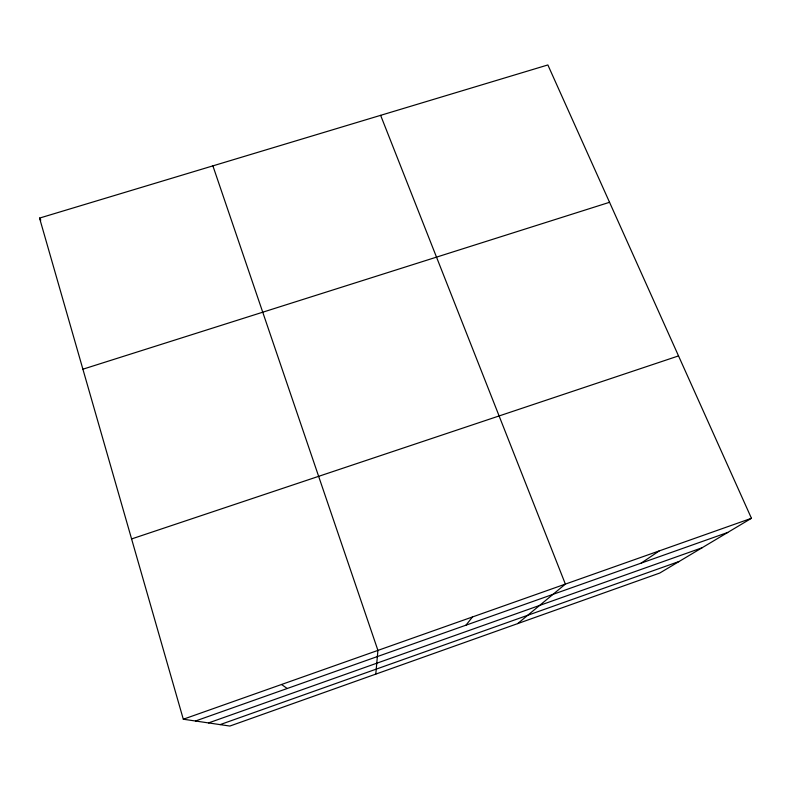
<?xml version="1.0" encoding="UTF-8"?>
<svg xmlns="http://www.w3.org/2000/svg" width="791" height="791" viewBox="0 0 791 791"><rect width="100%" height="100%" fill="white"/><g stroke="black" fill="none" stroke-linecap="round" stroke-linejoin="round"><path stroke-width="1.19" d="M375.794 674.11L377.92 650.4L212.898 165.873M465.948 625.187L472.524 616.94M517.66 623.615L565.377 584.104L380.629 115.338M641.155 563.123L659.289 550.892M751.45 518.293L659.763 573.04L229.874 726.049L183.304 719.227L39.55 218.089L547.866 64.951L751.45 518.293L183.304 719.227M220.125 724.615L679.153 561.462M195.456 721.006L727.76 532.442M208.547 722.925L702.052 547.787M131.583 538.938L678.53 355.91M82.897 369.199L609.545 202.298M281.527 684.482L287.212 688.496M39.55 218.089L40.816 220.125"/></g></svg>
